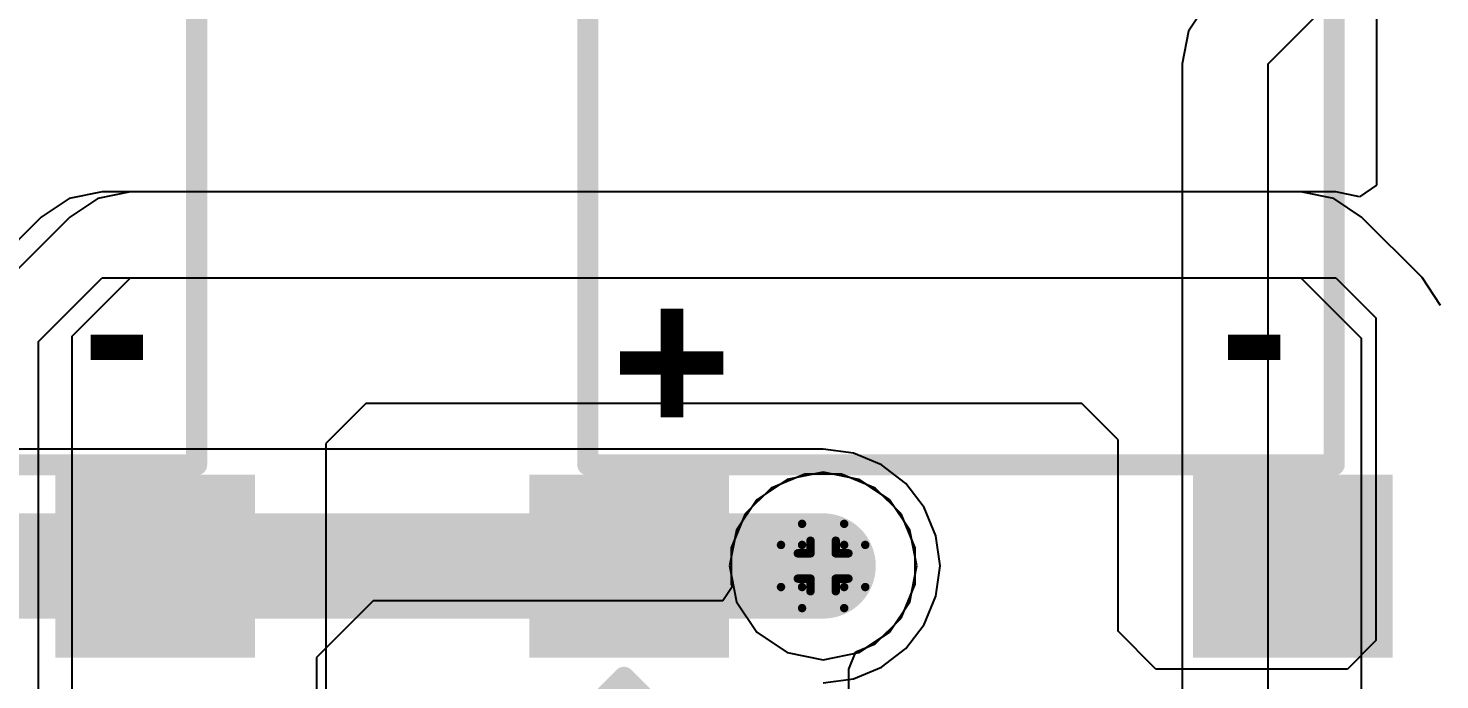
# Model space of a CAD drawing. Header units: inches. Extents: x 0 to 198, y 0 to 199.
# Drawn here: x 4.1513 to 4.4864, y 3.7544 to 3.9091 of the extents above; entities that cross this region are included whole.
import ezdxf

# ---------------------------------------------------------------- set-up
doc = ezdxf.new("R2010")
doc.units = ezdxf.units.IN
doc.header["$MEASUREMENT"] = 0
for name, color, linetype in [('Bottom Layer', 5, 'Continuous'), ('Drill Drawing', 1, 'Continuous'), ('Layer 1', 16, 'Continuous'), ('Layer 2', 76, 'Continuous'), ('Top Layer', 1, 'Continuous'), ('Top Overlay', 2, 'Continuous'), ('Top Paste', 8, 'Continuous'), ('Top Solder', 216, 'Continuous'), ('Via Holes', 16, 'Continuous')]:
    doc.layers.add(name, color=color, linetype=linetype)
doc.styles.add('Arial_Bold', font='', dxfattribs={"height": 0.2})
doc.styles.get('Arial_Bold').set_extended_font_data('Arial', bold=True)

# ---------------------------------------------------------------- blocks, each defined once
blk = doc.blocks.new('ABS_252')
at = {"layer": 'Top Layer'}
for points in [[(-0.09488, 0.05906), (-0.13031, 0.05906), (-0.13031, 0.09843), (-0.09488, 0.09843)], [(0.13031, 0.05906), (0.09488, 0.05906), (0.09488, 0.09843), (0.13031, 0.09843)], [(-0.09488, -0.09843), (-0.13031, -0.09843), (-0.13031, -0.05906), (-0.09488, -0.05906)], [(0.13031, -0.09843), (0.09488, -0.09843), (0.09488, -0.05906), (0.13031, -0.05906)]]:
    blk.add_hatch(color=1, dxfattribs=at).paths.add_polyline_path(points)
at = {"layer": 'Top Paste'}
for points in [[(-0.09488, 0.05906), (-0.13031, 0.05906), (-0.13031, 0.09843), (-0.09488, 0.09843)], [(0.13031, 0.05906), (0.09488, 0.05906), (0.09488, 0.09843), (0.13031, 0.09843)], [(-0.09488, -0.09843), (-0.13031, -0.09843), (-0.13031, -0.05906), (-0.09488, -0.05906)], [(0.13031, -0.09843), (0.09488, -0.09843), (0.09488, -0.05906), (0.13031, -0.05906)]]:
    blk.add_hatch(color=8, dxfattribs=at).paths.add_polyline_path(points)
at = {"layer": 'Top Solder'}
for points in [[(-0.09088, 0.05506), (-0.13431, 0.05506), (-0.13431, 0.10243), (-0.09088, 0.10243)], [(0.13431, 0.05506), (0.09088, 0.05506), (0.09088, 0.10243), (0.13431, 0.10243)], [(-0.09088, -0.10243), (-0.13431, -0.10243), (-0.13431, -0.05506), (-0.09088, -0.05506)], [(0.13431, -0.10243), (0.09088, -0.10243), (0.09088, -0.05506), (0.13431, -0.05506)]]:
    blk.add_hatch(color=216, dxfattribs=at).paths.add_polyline_path(points)
at = {"layer": 'Top Overlay'}
for points in [[(-0.08858, 0.08858, 0.005, 0.005, 0), (-0.08858, -0.08858, 0.005, 0.005, 0)], [(-0.08858, 0.08858, 0.005, 0.005, 0), (0.08858, 0.08858, 0.005, 0.005, 0)], [(0.08858, 0.08858, 0.005, 0.005, 0), (0.08858, -0.08858, 0.005, 0.005, 0)], [(-0.144, 0.085, 0.005, 0.005, 0), (-0.144, 0.075, 0.005, 0.005, 0)], [(-0.144, 0.085, 0.005, 0.005, 0), (-0.139, 0.08, 0.005, 0.005, 0)], [(-0.139, 0.08, 0.005, 0.005, 0), (-0.144, 0.075, 0.005, 0.005, 0)], [(-0.08858, -0.08858, 0.005, 0.005, 0), (0.08858, -0.08858, 0.005, 0.005, 0)]]:
    blk.add_lwpolyline(points, format="xyseb", dxfattribs=at)
for points in [[(-0.08983, 0.08858, 0.0025, 0.0025, 1), (-0.08733, 0.08858, 0.0025, 0.0025, 1)], [(-0.08983, 0.08858, 0.0025, 0.0025, 1), (-0.08733, 0.08858, 0.0025, 0.0025, 1)], [(0.08733, 0.08858, 0.0025, 0.0025, 1), (0.08983, 0.08858, 0.0025, 0.0025, 1)], [(0.08733, 0.08858, 0.0025, 0.0025, 1), (0.08983, 0.08858, 0.0025, 0.0025, 1)], [(-0.14525, 0.085, 0.0025, 0.0025, 1), (-0.14275, 0.085, 0.0025, 0.0025, 1)], [(-0.14525, 0.085, 0.0025, 0.0025, 1), (-0.14275, 0.085, 0.0025, 0.0025, 1)], [(-0.14025, 0.08, 0.0025, 0.0025, 1), (-0.13775, 0.08, 0.0025, 0.0025, 1)], [(-0.14025, 0.08, 0.0025, 0.0025, 1), (-0.13775, 0.08, 0.0025, 0.0025, 1)], [(-0.14525, 0.075, 0.0025, 0.0025, 1), (-0.14275, 0.075, 0.0025, 0.0025, 1)], [(-0.14525, 0.075, 0.0025, 0.0025, 1), (-0.14275, 0.075, 0.0025, 0.0025, 1)], [(-0.08983, -0.08858, 0.0025, 0.0025, 1), (-0.08733, -0.08858, 0.0025, 0.0025, 1)], [(-0.08983, -0.08858, 0.0025, 0.0025, 1), (-0.08733, -0.08858, 0.0025, 0.0025, 1)], [(0.08733, -0.08858, 0.0025, 0.0025, 1), (0.08983, -0.08858, 0.0025, 0.0025, 1)], [(0.08733, -0.08858, 0.0025, 0.0025, 1), (0.08983, -0.08858, 0.0025, 0.0025, 1)]]:
    blk.add_lwpolyline(points, format="xyseb", close=True, dxfattribs=at)
at = {"layer": 'Top Overlay', "style": 'Arial_Bold'}
for s, p in [('+', (-0.04751, 0.05434)), ('~', (0.10099, 0.05434)), ('~', (0.10099, -0.07772)), ('-', (-0.04751, -0.07772))]:
    blk.add_text(s, height=0.035, rotation=90, dxfattribs=at).set_placement(p)
blk = doc.blocks.new('ABS_253')
at = {"layer": 'Top Layer'}
for points in [[(-0.09488, 0.05906), (-0.13031, 0.05906), (-0.13031, 0.09843), (-0.09488, 0.09843)], [(0.13031, 0.05906), (0.09488, 0.05906), (0.09488, 0.09843), (0.13031, 0.09843)], [(-0.09488, -0.09843), (-0.13031, -0.09843), (-0.13031, -0.05906), (-0.09488, -0.05906)], [(0.13031, -0.09843), (0.09488, -0.09843), (0.09488, -0.05906), (0.13031, -0.05906)]]:
    blk.add_hatch(color=1, dxfattribs=at).paths.add_polyline_path(points)
at = {"layer": 'Top Paste'}
for points in [[(-0.09488, 0.05906), (-0.13031, 0.05906), (-0.13031, 0.09843), (-0.09488, 0.09843)], [(0.13031, 0.05906), (0.09488, 0.05906), (0.09488, 0.09843), (0.13031, 0.09843)], [(-0.09488, -0.09843), (-0.13031, -0.09843), (-0.13031, -0.05906), (-0.09488, -0.05906)], [(0.13031, -0.09843), (0.09488, -0.09843), (0.09488, -0.05906), (0.13031, -0.05906)]]:
    blk.add_hatch(color=8, dxfattribs=at).paths.add_polyline_path(points)
at = {"layer": 'Top Solder'}
for points in [[(-0.09088, 0.05506), (-0.13431, 0.05506), (-0.13431, 0.10243), (-0.09088, 0.10243)], [(0.13431, 0.05506), (0.09088, 0.05506), (0.09088, 0.10243), (0.13431, 0.10243)], [(-0.09088, -0.10243), (-0.13431, -0.10243), (-0.13431, -0.05506), (-0.09088, -0.05506)], [(0.13431, -0.10243), (0.09088, -0.10243), (0.09088, -0.05506), (0.13431, -0.05506)]]:
    blk.add_hatch(color=216, dxfattribs=at).paths.add_polyline_path(points)
at = {"layer": 'Top Overlay'}
for points in [[(-0.08858, 0.08858, 0.005, 0.005, 0), (0.08858, 0.08858, 0.005, 0.005, 0)], [(-0.08858, 0.08858, 0.005, 0.005, 0), (-0.08858, -0.08858, 0.005, 0.005, 0)], [(0.08858, 0.08858, 0.005, 0.005, 0), (0.08858, -0.08858, 0.005, 0.005, 0)], [(-0.144, 0.085, 0.005, 0.005, 0), (-0.139, 0.08, 0.005, 0.005, 0)], [(-0.144, 0.085, 0.005, 0.005, 0), (-0.144, 0.075, 0.005, 0.005, 0)], [(-0.139, 0.08, 0.005, 0.005, 0), (-0.144, 0.075, 0.005, 0.005, 0)], [(-0.08858, -0.08858, 0.005, 0.005, 0), (0.08858, -0.08858, 0.005, 0.005, 0)]]:
    blk.add_lwpolyline(points, format="xyseb", dxfattribs=at)
for points in [[(-0.08983, 0.08858, 0.0025, 0.0025, 1), (-0.08733, 0.08858, 0.0025, 0.0025, 1)], [(-0.08983, 0.08858, 0.0025, 0.0025, 1), (-0.08733, 0.08858, 0.0025, 0.0025, 1)], [(0.08733, 0.08858, 0.0025, 0.0025, 1), (0.08983, 0.08858, 0.0025, 0.0025, 1)], [(0.08733, 0.08858, 0.0025, 0.0025, 1), (0.08983, 0.08858, 0.0025, 0.0025, 1)], [(-0.14525, 0.085, 0.0025, 0.0025, 1), (-0.14275, 0.085, 0.0025, 0.0025, 1)], [(-0.14525, 0.085, 0.0025, 0.0025, 1), (-0.14275, 0.085, 0.0025, 0.0025, 1)], [(-0.14025, 0.08, 0.0025, 0.0025, 1), (-0.13775, 0.08, 0.0025, 0.0025, 1)], [(-0.14025, 0.08, 0.0025, 0.0025, 1), (-0.13775, 0.08, 0.0025, 0.0025, 1)], [(-0.14525, 0.075, 0.0025, 0.0025, 1), (-0.14275, 0.075, 0.0025, 0.0025, 1)], [(-0.14525, 0.075, 0.0025, 0.0025, 1), (-0.14275, 0.075, 0.0025, 0.0025, 1)], [(-0.08983, -0.08858, 0.0025, 0.0025, 1), (-0.08733, -0.08858, 0.0025, 0.0025, 1)], [(-0.08983, -0.08858, 0.0025, 0.0025, 1), (-0.08733, -0.08858, 0.0025, 0.0025, 1)], [(0.08733, -0.08858, 0.0025, 0.0025, 1), (0.08983, -0.08858, 0.0025, 0.0025, 1)], [(0.08733, -0.08858, 0.0025, 0.0025, 1), (0.08983, -0.08858, 0.0025, 0.0025, 1)]]:
    blk.add_lwpolyline(points, format="xyseb", close=True, dxfattribs=at)
at = {"layer": 'Top Overlay', "style": 'Arial_Bold'}
for s, p in [('+', (-0.04751, 0.05434)), ('~', (0.10099, 0.05434)), ('~', (0.10099, -0.07772)), ('-', (-0.04751, -0.07772))]:
    blk.add_text(s, height=0.035, rotation=90, dxfattribs=at).set_placement(p)

msp = doc.modelspace()

# ---------------------------------------------------------------- hatches: boundary and pattern name
at = {"layer": 'Bottom Layer'}
h = msp.add_hatch(color=5, dxfattribs=at)
edge = h.paths.add_edge_path()
edge.add_arc((4.34, 3.78145), 0.01181, 0, 360)
at = {"layer": 'Layer 1'}
h = msp.add_hatch(color=16, dxfattribs=at)
edge = h.paths.add_edge_path()
edge.add_arc((4.34, 3.78145), 0.01181, 0, 360)
at = {"layer": 'Layer 2'}
h = msp.add_hatch(color=76, dxfattribs=at)
edge = h.paths.add_edge_path()
edge.add_arc((4.34, 3.78145), 0.01181, 0, 360)
at = {"layer": 'Top Layer'}
h = msp.add_hatch(color=1, dxfattribs=at)
edge = h.paths.add_edge_path()
edge.add_arc((4.34, 3.78145), 0.01181, 0, 360)
at = {"layer": 'Via Holes'}
h = msp.add_hatch(color=7, dxfattribs=at)
edge = h.paths.add_edge_path()
edge.add_arc((4.34, 3.78145), 0.00591, 0, 360)

# ---------------------------------------------------------------- linework, layer by layer
at = {"layer": 'Bottom Layer'}
for p, q in [((4.16886, 3.87021), (4.16106, 3.86866)), ((4.4534, 3.87021), (4.16886, 3.87021)), ((4.16886, 3.87021), (4.16886, 3.87021)), ((4.4612, 3.86866), (4.4534, 3.87021)), ((4.16106, 3.86866), (4.15444, 3.86424)), ((4.46782, 3.86424), (4.4612, 3.86866)), ((4.15444, 3.86424), (4.13936, 3.84916)), ((4.48215, 3.84991), (4.46782, 3.86424)), ((4.15378, 3.83474), (4.16886, 3.84982)), ((4.16886, 3.84982), (4.4534, 3.84982)), ((4.4534, 3.84982), (4.46773, 3.83549)), ((4.48657, 3.8433), (4.48215, 3.84991)), ((4.48215, 3.84991), (4.48215, 3.84991)), ((4.15378, 3.54815), (4.15378, 3.83474)), ((4.46773, 3.83549), (4.46773, 3.54815)), ((4.33566, 3.80326), (4.32765, 3.79994)), ((4.34434, 3.80326), (4.33566, 3.80326)), ((4.35235, 3.79994), (4.34434, 3.80326)), ((4.32765, 3.79994), (4.32151, 3.7938)), ((4.35849, 3.7938), (4.35235, 3.79994)), ((4.32151, 3.7938), (4.31819, 3.78578)), ((4.36181, 3.78578), (4.35849, 3.7938)), ((4.31819, 3.78578), (4.31819, 3.77711)), ((4.36181, 3.77711), (4.36181, 3.78578)), ((4.31843, 3.77653), (4.3162, 3.77321)), ((4.31819, 3.77711), (4.31843, 3.77653)), ((4.35849, 3.76909), (4.36181, 3.77711)), ((4.23321, 3.77321), (4.21973, 3.75973)), ((4.3162, 3.77321), (4.23321, 3.77321)), ((4.35235, 3.76296), (4.35849, 3.76909)), ((4.34773, 3.76104), (4.35235, 3.76296)), ((4.21973, 3.75973), (4.21973, 3.54815)), ((4.34611, 3.757), (4.34773, 3.76104)), ((4.34611, 3.54815), (4.34611, 3.757))]:
    msp.add_line(p, q, dxfattribs=at)
at = {"layer": 'Drill Drawing'}
for points in [[(4.335, 3.78645, 0.002, 0.002, 0), (4.335, 3.79145, 0.002, 0.002, 0)], [(4.335, 3.79145, 0.002, 0.002, 0), (4.345, 3.79145, 0.002, 0.002, 0)], [(4.345, 3.78645, 0.002, 0.002, 0), (4.345, 3.79145, 0.002, 0.002, 0)], [(4.33, 3.77645, 0.002, 0.002, 0), (4.33, 3.78645, 0.002, 0.002, 0)], [(4.33, 3.78645, 0.002, 0.002, 0), (4.335, 3.78645, 0.002, 0.002, 0)], [(4.337, 3.78445, 0.002, 0.002, 0), (4.337, 3.78745, 0.002, 0.002, 0)], [(4.337, 3.78745, 0.002, 0.002, 0), (4.343, 3.78745, 0.002, 0.002, 0)], [(4.343, 3.78445, 0.002, 0.002, 0), (4.343, 3.78745, 0.002, 0.002, 0)], [(4.345, 3.78645, 0.002, 0.002, 0), (4.35, 3.78645, 0.002, 0.002, 0)], [(4.35, 3.77645, 0.002, 0.002, 0), (4.35, 3.78645, 0.002, 0.002, 0)], [(4.334, 3.77845, 0.002, 0.002, 0), (4.334, 3.78445, 0.002, 0.002, 0)], [(4.334, 3.78445, 0.002, 0.002, 0), (4.337, 3.78445, 0.002, 0.002, 0)], [(4.343, 3.78445, 0.002, 0.002, 0), (4.346, 3.78445, 0.002, 0.002, 0)], [(4.346, 3.77845, 0.002, 0.002, 0), (4.346, 3.78445, 0.002, 0.002, 0)], [(4.334, 3.77845, 0.002, 0.002, 0), (4.337, 3.77845, 0.002, 0.002, 0)], [(4.337, 3.77545, 0.002, 0.002, 0), (4.337, 3.77845, 0.002, 0.002, 0)], [(4.343, 3.77845, 0.002, 0.002, 0), (4.346, 3.77845, 0.002, 0.002, 0)], [(4.343, 3.77545, 0.002, 0.002, 0), (4.343, 3.77845, 0.002, 0.002, 0)], [(4.33, 3.77645, 0.002, 0.002, 0), (4.335, 3.77645, 0.002, 0.002, 0)], [(4.335, 3.77145, 0.002, 0.002, 0), (4.335, 3.77645, 0.002, 0.002, 0)], [(4.337, 3.77545, 0.002, 0.002, 0), (4.343, 3.77545, 0.002, 0.002, 0)], [(4.345, 3.77645, 0.002, 0.002, 0), (4.35, 3.77645, 0.002, 0.002, 0)], [(4.345, 3.77145, 0.002, 0.002, 0), (4.345, 3.77645, 0.002, 0.002, 0)], [(4.335, 3.77145, 0.002, 0.002, 0), (4.345, 3.77145, 0.002, 0.002, 0)]]:
    msp.add_lwpolyline(points, format="xyseb", dxfattribs=at)
for points in [[(4.3345, 3.79145, 0.001, 0.001, 1), (4.3355, 3.79145, 0.001, 0.001, 1)], [(4.3345, 3.79145, 0.001, 0.001, 1), (4.3355, 3.79145, 0.001, 0.001, 1)], [(4.3445, 3.79145, 0.001, 0.001, 1), (4.3455, 3.79145, 0.001, 0.001, 1)], [(4.3445, 3.79145, 0.001, 0.001, 1), (4.3455, 3.79145, 0.001, 0.001, 1)], [(4.3295, 3.78645, 0.001, 0.001, 1), (4.3305, 3.78645, 0.001, 0.001, 1)], [(4.3295, 3.78645, 0.001, 0.001, 1), (4.3305, 3.78645, 0.001, 0.001, 1)], [(4.3345, 3.78645, 0.001, 0.001, 1), (4.3355, 3.78645, 0.001, 0.001, 1)], [(4.3345, 3.78645, 0.001, 0.001, 1), (4.3355, 3.78645, 0.001, 0.001, 1)], [(4.3365, 3.78745, 0.001, 0.001, 1), (4.3375, 3.78745, 0.001, 0.001, 1)], [(4.3365, 3.78745, 0.001, 0.001, 1), (4.3375, 3.78745, 0.001, 0.001, 1)], [(4.3425, 3.78745, 0.001, 0.001, 1), (4.3435, 3.78745, 0.001, 0.001, 1)], [(4.3425, 3.78745, 0.001, 0.001, 1), (4.3435, 3.78745, 0.001, 0.001, 1)], [(4.3445, 3.78645, 0.001, 0.001, 1), (4.3455, 3.78645, 0.001, 0.001, 1)], [(4.3445, 3.78645, 0.001, 0.001, 1), (4.3455, 3.78645, 0.001, 0.001, 1)], [(4.3495, 3.78645, 0.001, 0.001, 1), (4.3505, 3.78645, 0.001, 0.001, 1)], [(4.3495, 3.78645, 0.001, 0.001, 1), (4.3505, 3.78645, 0.001, 0.001, 1)], [(4.3335, 3.78445, 0.001, 0.001, 1), (4.3345, 3.78445, 0.001, 0.001, 1)], [(4.3335, 3.78445, 0.001, 0.001, 1), (4.3345, 3.78445, 0.001, 0.001, 1)], [(4.3365, 3.78445, 0.001, 0.001, 1), (4.3375, 3.78445, 0.001, 0.001, 1)], [(4.3365, 3.78445, 0.001, 0.001, 1), (4.3375, 3.78445, 0.001, 0.001, 1)], [(4.3425, 3.78445, 0.001, 0.001, 1), (4.3435, 3.78445, 0.001, 0.001, 1)], [(4.3425, 3.78445, 0.001, 0.001, 1), (4.3435, 3.78445, 0.001, 0.001, 1)], [(4.3455, 3.78445, 0.001, 0.001, 1), (4.3465, 3.78445, 0.001, 0.001, 1)], [(4.3455, 3.78445, 0.001, 0.001, 1), (4.3465, 3.78445, 0.001, 0.001, 1)], [(4.3335, 3.77845, 0.001, 0.001, 1), (4.3345, 3.77845, 0.001, 0.001, 1)], [(4.3335, 3.77845, 0.001, 0.001, 1), (4.3345, 3.77845, 0.001, 0.001, 1)], [(4.3365, 3.77845, 0.001, 0.001, 1), (4.3375, 3.77845, 0.001, 0.001, 1)], [(4.3365, 3.77845, 0.001, 0.001, 1), (4.3375, 3.77845, 0.001, 0.001, 1)], [(4.3425, 3.77845, 0.001, 0.001, 1), (4.3435, 3.77845, 0.001, 0.001, 1)], [(4.3425, 3.77845, 0.001, 0.001, 1), (4.3435, 3.77845, 0.001, 0.001, 1)], [(4.3455, 3.77845, 0.001, 0.001, 1), (4.3465, 3.77845, 0.001, 0.001, 1)], [(4.3455, 3.77845, 0.001, 0.001, 1), (4.3465, 3.77845, 0.001, 0.001, 1)], [(4.3295, 3.77645, 0.001, 0.001, 1), (4.3305, 3.77645, 0.001, 0.001, 1)], [(4.3295, 3.77645, 0.001, 0.001, 1), (4.3305, 3.77645, 0.001, 0.001, 1)], [(4.3345, 3.77645, 0.001, 0.001, 1), (4.3355, 3.77645, 0.001, 0.001, 1)], [(4.3345, 3.77645, 0.001, 0.001, 1), (4.3355, 3.77645, 0.001, 0.001, 1)], [(4.3365, 3.77545, 0.001, 0.001, 1), (4.3375, 3.77545, 0.001, 0.001, 1)], [(4.3365, 3.77545, 0.001, 0.001, 1), (4.3375, 3.77545, 0.001, 0.001, 1)], [(4.3425, 3.77545, 0.001, 0.001, 1), (4.3435, 3.77545, 0.001, 0.001, 1)], [(4.3425, 3.77545, 0.001, 0.001, 1), (4.3435, 3.77545, 0.001, 0.001, 1)], [(4.3445, 3.77645, 0.001, 0.001, 1), (4.3455, 3.77645, 0.001, 0.001, 1)], [(4.3445, 3.77645, 0.001, 0.001, 1), (4.3455, 3.77645, 0.001, 0.001, 1)], [(4.3495, 3.77645, 0.001, 0.001, 1), (4.3505, 3.77645, 0.001, 0.001, 1)], [(4.3495, 3.77645, 0.001, 0.001, 1), (4.3505, 3.77645, 0.001, 0.001, 1)], [(4.3345, 3.77145, 0.001, 0.001, 1), (4.3355, 3.77145, 0.001, 0.001, 1)], [(4.3345, 3.77145, 0.001, 0.001, 1), (4.3355, 3.77145, 0.001, 0.001, 1)], [(4.3445, 3.77145, 0.001, 0.001, 1), (4.3455, 3.77145, 0.001, 0.001, 1)], [(4.3445, 3.77145, 0.001, 0.001, 1), (4.3455, 3.77145, 0.001, 0.001, 1)]]:
    msp.add_lwpolyline(points, format="xyseb", close=True, dxfattribs=at)
at = {"layer": 'Layer 1'}
for p, q in [((4.34, 3.80368), (4.33149, 3.80199)), ((4.34851, 3.80199), (4.34, 3.80368)), ((4.33149, 3.80199), (4.32428, 3.79717)), ((4.35572, 3.79717), (4.34851, 3.80199)), ((4.32428, 3.79717), (4.31945, 3.78996)), ((4.36055, 3.78996), (4.35572, 3.79717)), ((4.31945, 3.78996), (4.31776, 3.78145)), ((4.36224, 3.78145), (4.36055, 3.78996)), ((4.31776, 3.78145), (4.31945, 3.77294)), ((4.36055, 3.77294), (4.36224, 3.78145)), ((4.31945, 3.77294), (4.32428, 3.76572)), ((4.35572, 3.76572), (4.36055, 3.77294)), ((4.32428, 3.76572), (4.33149, 3.7609)), ((4.34851, 3.7609), (4.35572, 3.76572)), ((4.33149, 3.7609), (4.34, 3.75921)), ((4.34, 3.75921), (4.34851, 3.7609))]:
    msp.add_line(p, q, dxfattribs=at)
at = {"layer": 'Layer 2'}
for p, q in [((4.4456, 3.9006), (4.475, 3.93)), ((4.43118, 3.91502), (4.42676, 3.9084)), ((4.42676, 3.9084), (4.42521, 3.9006)), ((4.42521, 3.9006), (4.42521, 3.65819)), ((4.4456, 3.65819), (4.4456, 3.9006)), ((4.34, 3.80918), (4.07483, 3.80918)), ((4.34718, 3.80824), (4.34, 3.80918)), ((4.35387, 3.80547), (4.34718, 3.80824)), ((4.35961, 3.80106), (4.35387, 3.80547)), ((4.36402, 3.79531), (4.35961, 3.80106)), ((4.36679, 3.78862), (4.36402, 3.79531)), ((4.36774, 3.78145), (4.36679, 3.78862)), ((4.36679, 3.77427), (4.36774, 3.78145)), ((4.36402, 3.76758), (4.36679, 3.77427)), ((4.35961, 3.76183), (4.36402, 3.76758)), ((4.35387, 3.75742), (4.35961, 3.76183)), ((4.34718, 3.75465), (4.35387, 3.75742)), ((4.34, 3.75371), (4.34718, 3.75465))]:
    msp.add_line(p, q, dxfattribs=at)
msp.add_lwpolyline([(4.07483, 3.78145, 0.025, 0.025, 0), (4.34, 3.78145, 0.025, 0.025, 0)], format="xyseb", dxfattribs=at)
msp.add_lwpolyline([(4.33375, 3.78145, 0.0125, 0.0125, 1), (4.34625, 3.78145, 0.0125, 0.0125, 1)], format="xyseb", close=True, dxfattribs=at)
at = {"layer": 'Top Layer'}
for p, q in [((4.47134, 3.91239), (4.47134, 3.87186)), ((4.17563, 3.87021), (4.16783, 3.86866)), ((4.46166, 3.87021), (4.17563, 3.87021)), ((4.46734, 3.86908), (4.46166, 3.87021)), ((4.47134, 3.87186), (4.46734, 3.86908)), ((4.16783, 3.86866), (4.16121, 3.86424)), ((4.16121, 3.86424), (4.14736, 3.85039)), ((4.16178, 3.83597), (4.17563, 3.84982)), ((4.17563, 3.84982), (4.46166, 3.84982)), ((4.46166, 3.84982), (4.47115, 3.84033)), ((4.47115, 3.84033), (4.47115, 3.76373)), ((4.16178, 3.64731), (4.16178, 3.83597)), ((4.23147, 3.82), (4.222, 3.81053)), ((4.40142, 3.82), (4.23147, 3.82)), ((4.41, 3.81142), (4.40142, 3.82)), ((4.222, 3.81053), (4.222, 3.64731)), ((4.41, 3.766), (4.41, 3.81142)), ((4.419, 3.757), (4.41, 3.766)), ((4.47115, 3.76373), (4.46442, 3.757)), ((4.46442, 3.757), (4.419, 3.757))]:
    msp.add_line(p, q, dxfattribs=at)
msp.add_lwpolyline([(4.29399, 3.78145, 0.025, 0.025, 0), (4.34, 3.78145, 0.025, 0.025, 0)], format="xyseb", dxfattribs=at)
for points in [[(4.28774, 3.78145, 0.0125, 0.0125, 1), (4.30024, 3.78145, 0.0125, 0.0125, 1)], [(4.33375, 3.78145, 0.0125, 0.0125, 1), (4.34625, 3.78145, 0.0125, 0.0125, 1)]]:
    msp.add_lwpolyline(points, format="xyseb", close=True, dxfattribs=at)

# ---------------------------------------------------------------- block references
at = {"rotation": 90}
for name, p in [('ABS_253', (4.10273, 3.89404)), ('ABS_252', (4.37273, 3.89404))]:
    msp.add_blockref(name, p, dxfattribs=at)

doc.saveas('drawing.dxf')
